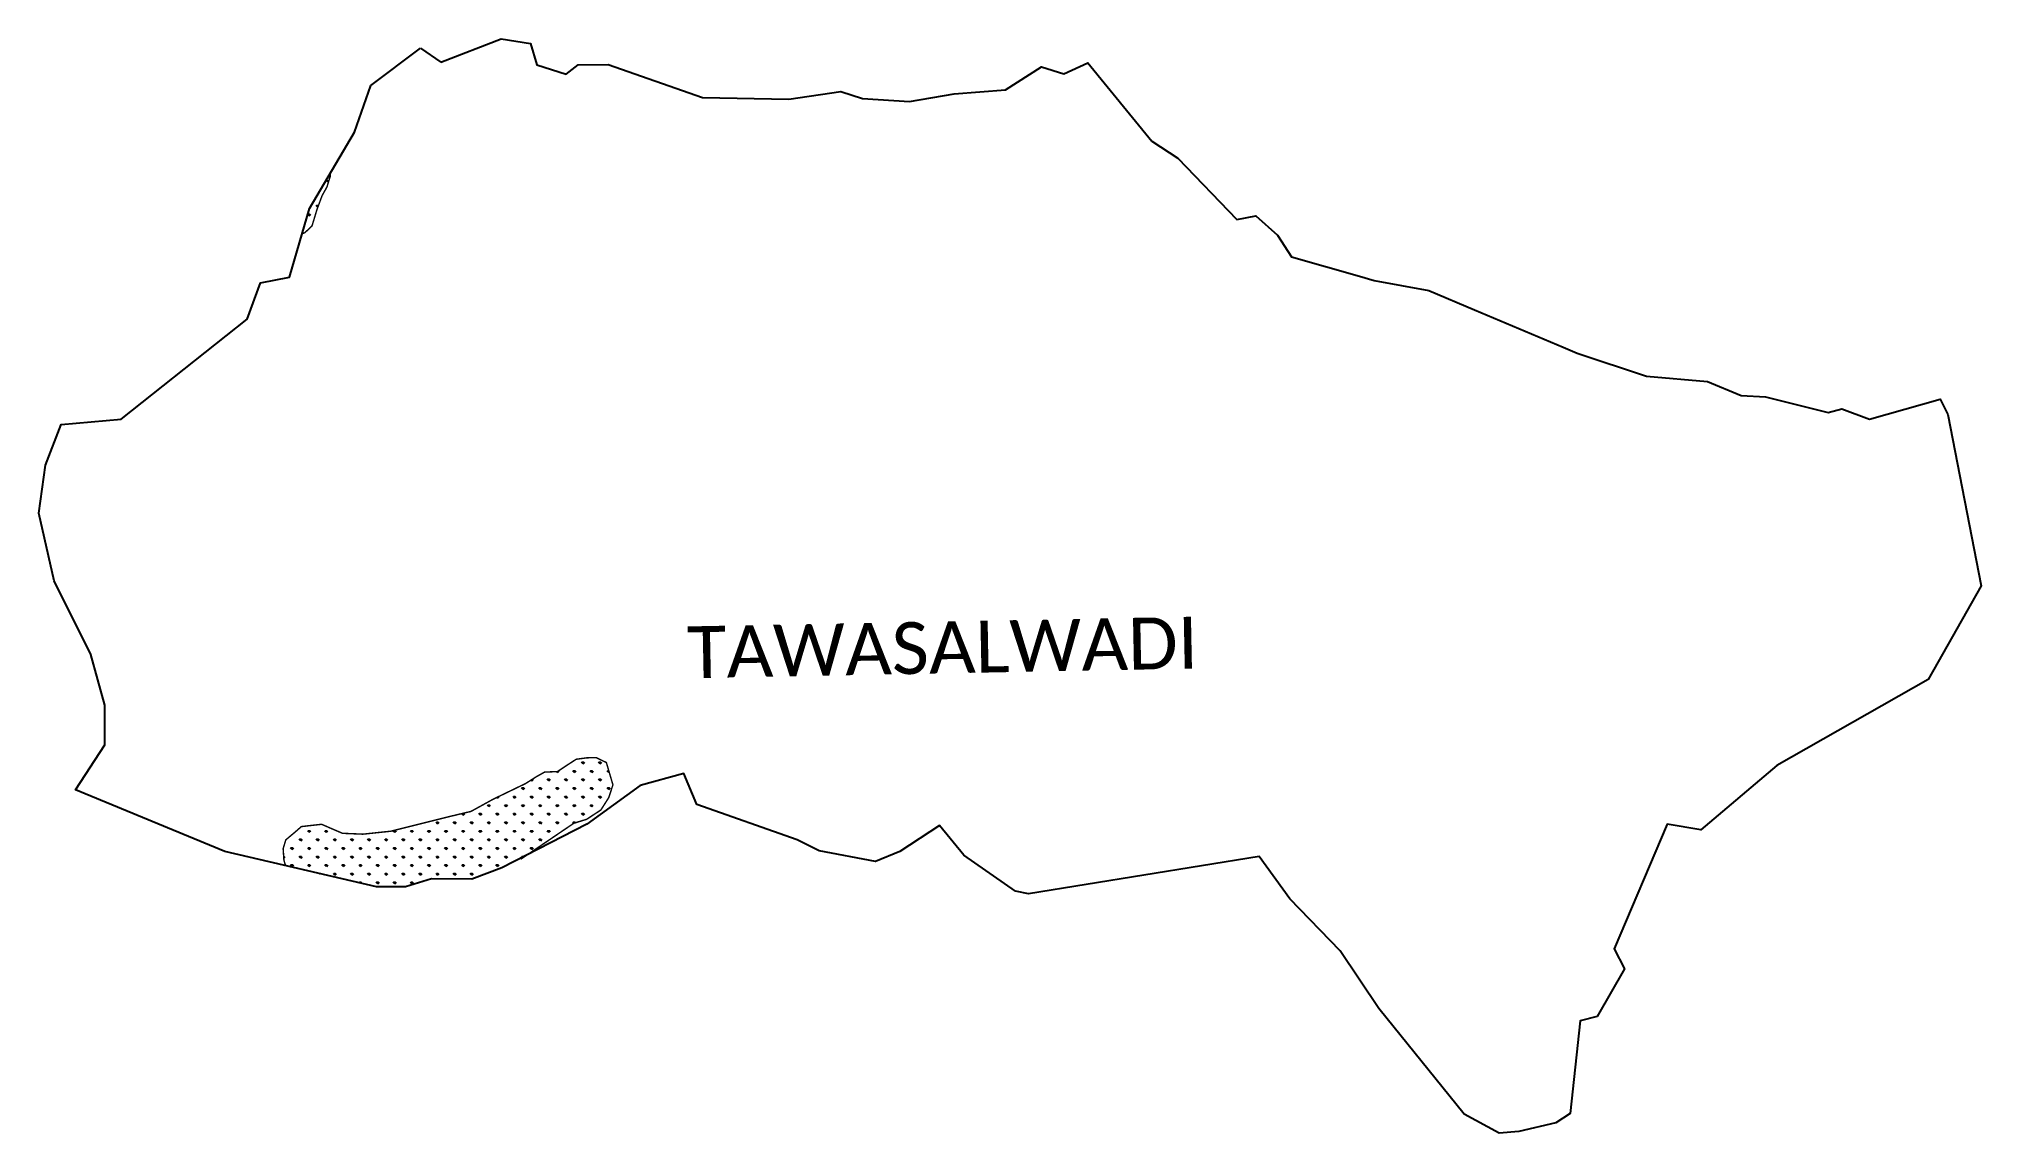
# Model space of a CAD drawing. Header units: metres. Extents: x 312772 to 316848, y 1913888 to 1916183.
import ezdxf

# ---------------------------------------------------------------- set-up
doc = ezdxf.new("R2010")
doc.units = ezdxf.units.M
doc.layers.add('MANGROOVES', color=112, linetype='Continuous')
doc.layers.add('VILLAGE NAME', color=250, linetype='Continuous')
doc.styles.get("Standard").update_dxf_attribs({"font": 'simplex.shx'})

msp = doc.modelspace()

# ---------------------------------------------------------------- hatches: boundary and pattern name
at = {"layer": 'MANGROOVES'}
h = msp.add_hatch(dxfattribs=at)
h.set_pattern_fill('GRASS', color=256)
h.paths.add_polyline_path([(313366, 1915853.9), (313376.2, 1915872.2), (313383.2, 1915894.8), (313383.3, 1915901.2), (313339.3, 1915826.9), (313324, 1915774.1), (313329.7, 1915776.2), (313344.8, 1915790.3), (313355.2, 1915824.7)])
h = msp.add_hatch(dxfattribs=at)
h.set_pattern_fill('GRASS', color=256)
h.paths.add_polyline_path([(313894.3, 1914537.8), (313921.3, 1914546.1), (313951.1, 1914565.6), (313967.6, 1914591.6), (313976.4, 1914618.3), (313962.6, 1914665.1), (313941.1, 1914675.5), (313921.7, 1914675), (313899.4, 1914672), (313883.1, 1914661.5), (313860, 1914646.2), (313832.8, 1914645), (313815, 1914635), (313793, 1914621), (313725.4, 1914588.4), (313678.5, 1914562.6), (313635.7, 1914552.4), (313510.5, 1914521.1), (313451.8, 1914514.9), (313408.7, 1914516.7), (313364.9, 1914535.6), (313322.6, 1914530.8), (313308.1, 1914518.2), (313289.8, 1914502.9), (313284.3, 1914484.5), (313285.9, 1914460.2), (313289.5, 1914448.5), (313480.5, 1914404.2), (313541.3, 1914404.2), (313595.7, 1914420.9), (313680.6, 1914420.6), (313743.3, 1914444.3), (313797.1, 1914471.9)])

# ---------------------------------------------------------------- linework, layer by layer
at = {"color": 3, "flags": 128}
for points in [[(313615.5, 1916134), (313741.8, 1916182.8), (313803.2, 1916172.8), (313816.8, 1916128.5), (313878.1, 1916108.5), (313903.4, 1916128.2), (313966.6, 1916129.2), (314164.4, 1916059.7), (314345.6, 1916056.6), (314454.9, 1916072.7), (314500.3, 1916058), (314598.5, 1916051.6), (314692.7, 1916067.3), (314800.2, 1916075.8), (314875.6, 1916123.8), (314922.7, 1916109.2), (314973, 1916132.6), (315107.7, 1915968.2), (315161.6, 1915932.5), (315285.7, 1915803.8), (315325.3, 1915811.7), (315371.4, 1915771.1), (315400.3, 1915725.8), (315543.3, 1915685), (315573.7, 1915676.3), (315688.9, 1915654.9), (315784.5, 1915614.6), (315970.5, 1915536.1), (316000.2, 1915523.5), (316145.6, 1915475.7), (316273.6, 1915464), (316344.1, 1915435), (316394.9, 1915431.9), (316527.1, 1915399), (316555.7, 1915407.2), (316613.4, 1915385.4), (316761.8, 1915426.9), (316777.9, 1915395), (316847.8, 1915035.7), (316736.6, 1914839.1), (316418.7, 1914659.1), (316259.2, 1914524.1), (316189.2, 1914535.7), (316077.9, 1914274.5), (316099.4, 1914232.5), (316042.1, 1914132.7), (316006.1, 1914123.5), (315985.4, 1913929.3), (315955, 1913909.7), (315877.4, 1913891.6), (315836.4, 1913887.9), (315762.6, 1913927.8), (315583.7, 1914149.4), (315502.6, 1914270.4), (315397.3, 1914379.6), (315332.8, 1914467.9), (314848.6, 1914390.1), (314821.5, 1914395.7), (314712.7, 1914471), (314661.9, 1914533.4), (314578.3, 1914478.5), (314527.3, 1914457.8), (314409.5, 1914479.7), (314363.1, 1914503.1), (314152.3, 1914577.1), (314125.2, 1914641.8), (314033.3, 1914616.8), (313921.8, 1914536.1), (313743.3, 1914444.3), (313680.6, 1914420.6), (313595.7, 1914420.9), (313541.3, 1914404.2), (313480.5, 1914404.2), (313161.6, 1914478.2), (312848.4, 1914607.6), (312910.2, 1914702.4), (312910.1, 1914785.7), (312880.8, 1914891.4), (312803.9, 1915046.5), (312771.6, 1915188), (312785.8, 1915288.7), (312818.2, 1915373.9), (312944.5, 1915385), (313208.8, 1915594.7), (313236.9, 1915671.3), (313297.6, 1915682.7), (313339.3, 1915826.9), (313434.3, 1915987.3), (313468, 1916084.9)], [(313468, 1916084.9), (313572.6, 1916163)], [(313572.6, 1916163), (313615.5, 1916134)]]:
    msp.add_lwpolyline(points, dxfattribs=at)
at = {"layer": 'MANGROOVES', "const_width": 3.02, "flags": 128}
for points in [[(313324, 1915774.1), (313329.7, 1915776.2), (313344.8, 1915790.3), (313355.2, 1915824.7), (313366, 1915853.9), (313376.2, 1915872.2), (313383.2, 1915894.8), (313383.3, 1915901.2)], [(313289.5, 1914448.5), (313285.9, 1914460.2), (313284.3, 1914484.5), (313289.8, 1914502.9), (313308.1, 1914518.2), (313322.6, 1914530.8), (313364.9, 1914535.6), (313408.7, 1914516.7), (313451.8, 1914514.9), (313510.5, 1914521.1), (313635.7, 1914552.4), (313678.5, 1914562.6), (313725.4, 1914588.4), (313793, 1914621), (313815, 1914635), (313832.8, 1914645), (313860, 1914646.2), (313883.1, 1914661.5), (313899.4, 1914672), (313921.7, 1914675), (313941.1, 1914675.5), (313962.6, 1914665.1), (313976.4, 1914618.3), (313967.6, 1914591.6), (313951.1, 1914565.6), (313921.3, 1914546.1), (313894.3, 1914537.8), (313783, 1914462.4)]]:
    msp.add_lwpolyline(points, dxfattribs=at)

# ---------------------------------------------------------------- texts
at = {"layer": 'VILLAGE NAME', "insert": (314130.9, 1914950.5), "char_height": 108.748, "attachment_point": 1, "rotation": 1.1028}
msp.add_mtext_dynamic_manual_height_columns('{\\fCalibri|b0|i0|c0|p34;TAWASALWADI}', width=1571.314, gutter_width=543.7, heights=[0], dxfattribs=at)
msp.add_mtext_dynamic_manual_height_columns('{\\fCalibri|b0|i0|c0|p34;TAWASALWADI}', width=1571.314, gutter_width=543.7, heights=[0], dxfattribs=at)

doc.saveas('drawing.dxf')
